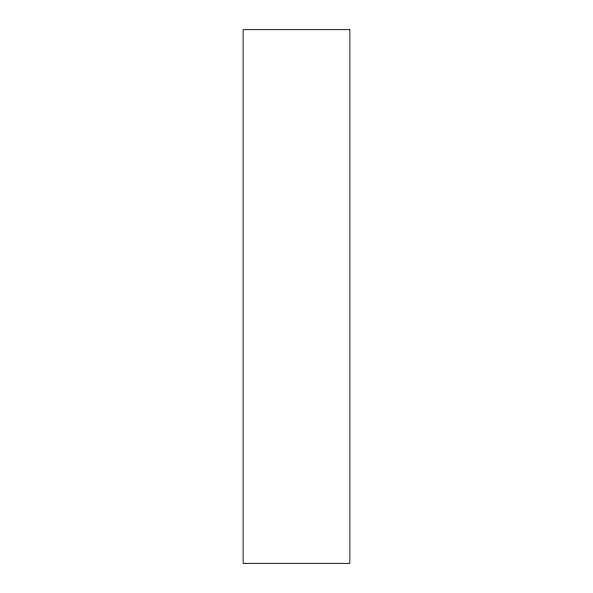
<?xml version="1.0" encoding="UTF-8"?>
<svg xmlns="http://www.w3.org/2000/svg" width="593" height="593" viewBox="0 0 593 593"><rect width="100%" height="100%" fill="white"/><g stroke="black" fill="none" stroke-linecap="round" stroke-linejoin="round"><path stroke-width="0.89" d="M349.87 29.65L243.13 29.65L243.13 563.35L349.87 563.35L349.87 29.65"/></g></svg>
